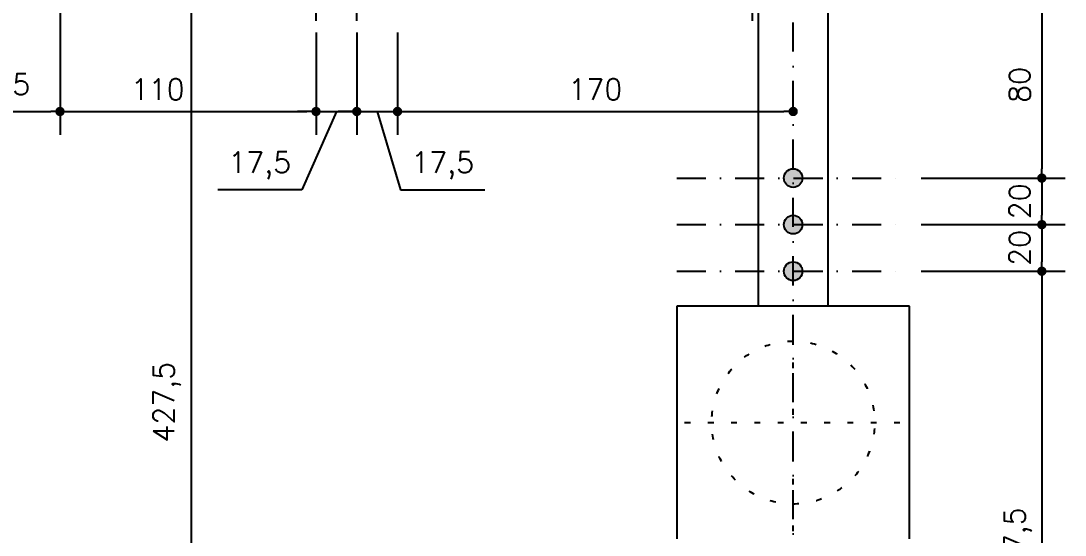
# Model space of a CAD drawing. Extents: x 26375 to 47400, y -1187 to 1911.
# Drawn here: x 29975.6 to 30424.2, y 259.7 to 480.6 of the extents above; entities that cross this region are included whole.
import ezdxf

# ---------------------------------------------------------------- set-up
doc = ezdxf.new("R2010")
doc.units = 0
doc.header["$LTSCALE"] = 25
doc.linetypes.add('DASHDOT', pattern=[1, 0.5, -0.25, 0, -0.25])
doc.linetypes.add('ESTILO_TQS_0002', pattern=[0.4, 0.1, -0.3])
for name, color, linetype in [('COTA', 1, 'Continuous'), ('EIXO_AUXILIAR', 1, 'DASHDOT'), ('FERRO', 4, 'Continuous'), ('H7', 1, 'Continuous'), ('PROJ', 252, 'Continuous')]:
    doc.layers.add(name, color=color, linetype=linetype)
doc.styles.add('COTA', font='romans.shx')
doc.dimstyles.new('forma', dxfattribs={"dimtxt": 1.8, "dimasz": 0.8, "dimexe": 2, "dimexo": 1, "dimgap": 1, "dimtad": 1, "dimdec": 1, "dimzin": 9, "dimtxsty": 'COTA', "dimblk1": 'DOT', "dimblk2": 'DOT', "dimsah": 1, "dimcen": 0, "dimdle": 1, "dimclrd": 256, "dimclre": 256, "dimclrt": 2, "dimadec": 0, "dimazin": 0, "dimtfac": 1, "dimtdec": 0, "dimtmove": 0, "dimatfit": 3, "dimfxl": 1, "dimtolj": 1, "dimtzin": 0, "dimarcsym": 0})

# ---------------------------------------------------------------- blocks, each defined once
blk = doc.blocks.new('GR-1409')
at = {"layer": 'H7'}
blk.add_hatch(color=256, dxfattribs=at).paths.add_polyline_path([(-4, 0, 1), (4, 0, 1)])
at = {"layer": 'FERRO', "linetype": 'Continuous'}
blk.add_circle((0, 0), 4, dxfattribs=at)
blk = doc.blocks.new('PROJ-FUND')
at = {"layer": 'PROJ'}
for p, q in [((30292.38232900731, 487.5772621536203), (30292.38232900731, 358.0772621536203)), ((30322.38232900731, 358.0772621536203), (30322.38232900731, 487.5772621536203))]:
    blk.add_line(p, q, dxfattribs=at)
at = {"layer": 'PROJ', "linetype": 'Continuous'}
for p, q in [((30357.38232900731, 358.0772621536203), (30257.38232900731, 358.0772621536203)), ((30257.38232900731, 358.0772621536203), (30257.38232900731, 258.0772621536203)), ((30357.38232900731, 258.0772621536203), (30357.38232900731, 358.0772621536203))]:
    blk.add_line(p, q, dxfattribs=at)
at = {"layer": 'PROJ', "linetype": 'ESTILO_TQS_0002'}
for p, q in [((30307.38232900731, 261.4222621536203), (30307.38232900731, 354.7322621536202)), ((30260.72732900731, 308.0772621536203), (30354.03732900731, 308.0772621536203))]:
    blk.add_line(p, q, dxfattribs=at)
blk.add_ellipse((30307.38232900731, 308.0772621536203), major_axis=(24.74873734152927, 24.74873734152927), ratio=0.9999999999999912, start_param=5.497787143782134, end_param=11.78097245096172, dxfattribs=at)
blk = doc.blocks.new('_Dot')
at = {"color": 0, "linetype": 'ByBlock', "lineweight": -2}
blk.add_line((-0.5, 0), (-1, 0), dxfattribs=at)
at = {"color": 0, "linetype": 'ByBlock', "const_width": 0.5}
blk.add_lwpolyline([(-0.25, 0, 1), (0.25, 0, 1)], format="xyb", close=True, dxfattribs=at)
blk = doc.blocks.new('*D936')
at = {"layer": 'COTA', "lineweight": -2, "transparency": 16777216}
for p, q in [((29939.88232900358, 495.5772621377882), (29939.88232900358, 431.6655467054848)), ((29992.38232910913, 495.5772621377882), (29992.38232910913, 431.6655467054848)), ((29943.88232900358, 441.6655467054848), (29988.38232910913, 441.6655467054848))]:
    blk.add_line(p, q, dxfattribs=at)
at = {"layer": 'Defpoints', "color": 0, "transparency": 16777216}
for p in [(29939.88232900358, 500.5772621377882), (29992.38232910913, 500.5772621377882), (29992.38232910913, 441.6655467054848)]:
    blk.add_point(p, dxfattribs=at)
at = {"layer": 'COTA', "lineweight": -2, "transparency": 16777216, "xscale": 4, "yscale": 4, "zscale": 4, "rotation": 180}
blk.add_blockref('_Dot', (29939.88232900358, 441.6655467054848), dxfattribs=at)
at = {"layer": 'COTA', "lineweight": -2, "transparency": 16777216, "xscale": 4, "yscale": 4, "zscale": 4}
blk.add_blockref('_Dot', (29992.38232910913, 441.6655467054848), dxfattribs=at)
at = {"layer": 'COTA', "color": 2, "transparency": 16777216, "insert": (29966.13232905635, 452.0226895626276), "char_height": 9, "attachment_point": 5, "style": 'COTA'}
blk.add_mtext('\\A1;52,5 ', dxfattribs=at)
blk = doc.blocks.new('*D937')
at = {"layer": 'COTA', "lineweight": -2, "transparency": 16777216}
for p, q in [((29992.38232910913, 495.5772621377882), (29992.38232910913, 431.6655467054848)), ((30102.38232900059, 475.5773633461862), (30102.38232900059, 431.6655467054848)), ((29996.38232910913, 441.6655467054848), (30098.38232900059, 441.6655467054848))]:
    blk.add_line(p, q, dxfattribs=at)
at = {"layer": 'Defpoints', "color": 0, "transparency": 16777216}
for p in [(29992.38232910913, 500.5772621377882), (30102.38232900059, 480.5773633461862), (30102.38232900059, 441.6655467054848)]:
    blk.add_point(p, dxfattribs=at)
at = {"layer": 'COTA', "lineweight": -2, "transparency": 16777216, "xscale": 4, "yscale": 4, "zscale": 4, "rotation": 180}
blk.add_blockref('_Dot', (29992.38232910913, 441.6655467054848), dxfattribs=at)
at = {"layer": 'COTA', "lineweight": -2, "transparency": 16777216, "xscale": 4, "yscale": 4, "zscale": 4}
blk.add_blockref('_Dot', (30102.38232900059, 441.6655467054848), dxfattribs=at)
at = {"layer": 'COTA', "color": 2, "transparency": 16777216, "insert": (30034.37718346078, 451.1655467054848), "char_height": 9, "attachment_point": 5, "style": 'COTA'}
blk.add_mtext('\\A1;110 ', dxfattribs=at)
blk = doc.blocks.new('*D938')
at = {"layer": 'COTA', "lineweight": -2, "transparency": 16777216}
for p, q in [((30102.38232900059, 475.5773633461862), (30102.38232900059, 431.6655467054848)), ((30119.88232900031, 475.5773633461862), (30119.88232900031, 431.6655467054848)), ((30098.38232900059, 441.6655467054848), (30094.38232900059, 441.6655467054848)), ((30111.13232900044, 441.6655467054848), (30096.27199747572, 408.0941181340564)), ((30102.38232900059, 441.6655467054848), (30119.88232900031, 441.6655467054848)), ((30102.38232900059, 441.6655467054848), (30119.88232900031, 441.6655467054848)), ((30123.88232900031, 441.6655467054848), (30127.88232900031, 441.6655467054848)), ((30096.27199747572, 408.0941181340564), (30060.12914033286, 408.0941181340564))]:
    blk.add_line(p, q, dxfattribs=at)
at = {"layer": 'Defpoints', "color": 0, "transparency": 16777216}
for p in [(30102.38232900059, 480.5773633461862), (30119.88232900031, 480.5773633461862), (30119.88232900031, 441.6655467054848)]:
    blk.add_point(p, dxfattribs=at)
at = {"layer": 'COTA', "lineweight": -2, "transparency": 16777216, "xscale": 4, "yscale": 4, "zscale": 4}
blk.add_blockref('_Dot', (30102.38232900059, 441.6655467054848), dxfattribs=at)
at = {"layer": 'COTA', "lineweight": -2, "transparency": 16777216, "xscale": 4, "yscale": 4, "zscale": 4, "rotation": 180}
blk.add_blockref('_Dot', (30119.88232900031, 441.6655467054848), dxfattribs=at)
at = {"layer": 'COTA', "color": 2, "transparency": 16777216, "insert": (30078.20056890429, 418.4512609911992), "char_height": 9, "attachment_point": 5, "style": 'COTA'}
blk.add_mtext('\\A1;17,5 ', dxfattribs=at)
blk = doc.blocks.new('*D939')
at = {"layer": 'COTA', "lineweight": -2, "transparency": 16777216}
for p, q in [((30119.88232900031, 475.5773633461862), (30119.88232900031, 431.6655467054848)), ((30137.38241839829, 475.5773869823861), (30137.38241839829, 431.6655467054848)), ((30115.88232900031, 441.6655467054848), (30111.88232900031, 441.6655467054848)), ((30119.88232900031, 441.6655467054848), (30137.38241839829, 441.6655467054848)), ((30119.88232900031, 441.6655467054848), (30137.38241839829, 441.6655467054848)), ((30128.6323736993, 441.6655467054848), (30138.70380227073, 408.0941181340562)), ((30141.38241839829, 441.6655467054848), (30145.38241839829, 441.6655467054848)), ((30138.70380227073, 408.0941181340562), (30174.84665941359, 408.0941181340562))]:
    blk.add_line(p, q, dxfattribs=at)
at = {"layer": 'Defpoints', "color": 0, "transparency": 16777216}
for p in [(30119.88232900031, 480.5773633461862), (30137.38241839829, 480.5773869823861), (30137.38241839829, 441.6655467054848)]:
    blk.add_point(p, dxfattribs=at)
at = {"layer": 'COTA', "lineweight": -2, "transparency": 16777216, "xscale": 4, "yscale": 4, "zscale": 4}
blk.add_blockref('_Dot', (30119.88232900031, 441.6655467054848), dxfattribs=at)
at = {"layer": 'COTA', "lineweight": -2, "transparency": 16777216, "xscale": 4, "yscale": 4, "zscale": 4, "rotation": 180}
blk.add_blockref('_Dot', (30137.38241839829, 441.6655467054848), dxfattribs=at)
at = {"layer": 'COTA', "color": 2, "transparency": 16777216, "insert": (30156.77523084215, 418.451260991199), "char_height": 9, "attachment_point": 5, "style": 'COTA'}
blk.add_mtext('\\A1;17,5 ', dxfattribs=at)
blk = doc.blocks.new('*D940')
at = {"layer": 'COTA', "lineweight": -2, "transparency": 16777216}
for p, q in [((30137.38241839829, 475.5773869823861), (30137.38241839829, 431.6655467054848)), ((30307.38225745218, 442.9808530605636), (30307.38225745218, 451.6655467054848)), ((30141.38241839829, 441.6655467054848), (30303.38225745218, 441.6655467054848))]:
    blk.add_line(p, q, dxfattribs=at)
at = {"layer": 'Defpoints', "color": 0, "transparency": 16777216}
for p in [(30137.38241839829, 480.5773869823861), (30307.38225745218, 441.6655467054848), (30307.38225745218, 437.9808530605636)]:
    blk.add_point(p, dxfattribs=at)
at = {"layer": 'COTA', "lineweight": -2, "transparency": 16777216, "xscale": 4, "yscale": 4, "zscale": 4, "rotation": 180}
blk.add_blockref('_Dot', (30137.38241839829, 441.6655467054848), dxfattribs=at)
at = {"layer": 'COTA', "lineweight": -2, "transparency": 16777216, "xscale": 4, "yscale": 4, "zscale": 4}
blk.add_blockref('_Dot', (30307.38225745218, 441.6655467054848), dxfattribs=at)
at = {"layer": 'COTA', "color": 2, "transparency": 16777216, "insert": (30222.38233792524, 451.1655467054848), "char_height": 9, "attachment_point": 5, "style": 'COTA'}
blk.add_mtext('\\A1;170 ', dxfattribs=at)
blk = doc.blocks.new('*D995')
at = {"layer": 'COTA', "lineweight": -2, "transparency": 16777216}
for p, q in [((30362.38232899121, 493.0771553500783), (30424.22926786303, 493.0771553500783)), ((30414.22926786303, 489.0771553500783), (30414.22926786303, 417.0771553500783)), ((30362.38232899121, 413.0771553500783), (30424.22926786303, 413.0771553500783))]:
    blk.add_line(p, q, dxfattribs=at)
at = {"layer": 'Defpoints', "color": 0, "transparency": 16777216}
for p in [(30357.38232899121, 493.0771553500783), (30357.38232899121, 413.0771553500783), (30414.22926786303, 413.0771553500783)]:
    blk.add_point(p, dxfattribs=at)
at = {"layer": 'COTA', "lineweight": -2, "transparency": 16777216, "xscale": 4, "yscale": 4, "zscale": 4}
for p, rotation in [((30414.22926786303, 493.0771553500783), 90), ((30414.22926786303, 413.0771553500783), 270)]:
    blk.add_blockref('_Dot', p, dxfattribs=dict(at, rotation=rotation))
at = {"layer": 'COTA', "color": 2, "transparency": 16777216, "insert": (30404.72926786303, 453.0771553500696), "char_height": 9, "attachment_point": 5, "rotation": 90, "style": 'COTA'}
blk.add_mtext('\\A1;80 ', dxfattribs=at)
blk = doc.blocks.new('*D996')
at = {"layer": 'COTA', "lineweight": -2, "transparency": 16777216}
for p, q in [((30362.38232899121, 413.0771553500783), (30424.22926786308, 413.0771553500783)), ((30414.22926786308, 409.0771553500783), (30414.22926786308, 397.0771553510097)), ((30362.38232899121, 393.0771553510097), (30424.22926786308, 393.0771553510097))]:
    blk.add_line(p, q, dxfattribs=at)
at = {"layer": 'Defpoints', "color": 0, "transparency": 16777216}
for p in [(30357.38232899121, 413.0771553500783), (30357.38232899121, 393.0771553510097), (30414.22926786308, 393.0771553510097)]:
    blk.add_point(p, dxfattribs=at)
at = {"layer": 'COTA', "lineweight": -2, "transparency": 16777216, "xscale": 4, "yscale": 4, "zscale": 4}
for p, rotation in [((30414.22926786308, 413.0771553500783), 90), ((30414.22926786308, 393.0771553510097), 270)]:
    blk.add_blockref('_Dot', p, dxfattribs=dict(at, rotation=rotation))
at = {"layer": 'COTA', "color": 2, "transparency": 16777216, "insert": (30404.72926786306, 403.077155350544), "char_height": 9, "attachment_point": 5, "rotation": 90, "style": 'COTA'}
blk.add_mtext('\\A1;20 ', dxfattribs=at)
blk = doc.blocks.new('*D997')
at = {"layer": 'COTA', "lineweight": -2, "transparency": 16777216}
for p, q in [((30362.38232899121, 393.0771553510097), (30424.22926786311, 393.0771553510097)), ((30414.22926786311, 389.0771553510097), (30414.22926786311, 377.0771553500782)), ((30362.38232899121, 373.0771553500782), (30424.22926786311, 373.0771553500782))]:
    blk.add_line(p, q, dxfattribs=at)
at = {"layer": 'Defpoints', "color": 0, "transparency": 16777216}
for p in [(30357.38232899121, 393.0771553510097), (30357.38232899121, 373.0771553500782), (30414.22926786311, 373.0771553500782)]:
    blk.add_point(p, dxfattribs=at)
at = {"layer": 'COTA', "lineweight": -2, "transparency": 16777216, "xscale": 4, "yscale": 4, "zscale": 4}
for p, rotation in [((30414.22926786311, 393.0771553510097), 90), ((30414.22926786311, 373.0771553500782), 270)]:
    blk.add_blockref('_Dot', p, dxfattribs=dict(at, rotation=rotation))
at = {"layer": 'COTA', "color": 2, "transparency": 16777216, "insert": (30404.72926786309, 383.0771553505439), "char_height": 9, "attachment_point": 5, "rotation": 90, "style": 'COTA'}
blk.add_mtext('\\A1;20 ', dxfattribs=at)
blk = doc.blocks.new('*D998')
at = {"layer": 'COTA', "lineweight": -2, "transparency": 16777216}
for p, q in [((30362.38232899121, 373.0771553500782), (30424.22926786312, 373.0771553500782)), ((30414.22926786312, 369.0771553500782), (30414.22926786312, 139.5771553501891)), ((30362.38232899329, 135.5771553501891), (30424.22926786312, 135.5771553501891))]:
    blk.add_line(p, q, dxfattribs=at)
at = {"layer": 'Defpoints', "color": 0, "transparency": 16777216}
for p in [(30357.38232899121, 373.0771553500782), (30357.38232899329, 135.5771553501891), (30414.22926786312, 135.5771553501891)]:
    blk.add_point(p, dxfattribs=at)
at = {"layer": 'COTA', "lineweight": -2, "transparency": 16777216, "xscale": 4, "yscale": 4, "zscale": 4}
for p, rotation in [((30414.22926786312, 373.0771553500782), 90), ((30414.22926786312, 135.5771553501891), 270)]:
    blk.add_blockref('_Dot', p, dxfattribs=dict(at, rotation=rotation))
at = {"layer": 'COTA', "color": 2, "transparency": 16777216, "insert": (30403.87212500597, 254.327155350125), "char_height": 9, "attachment_point": 5, "rotation": 90, "style": 'COTA'}
blk.add_mtext('\\A1;237,5 ', dxfattribs=at)
blk = doc.blocks.new('*D1106')
at = {"layer": 'COTA', "lineweight": -2, "transparency": 16777216}
for p, q in [((30047.38232910587, 530.5772621377885), (30038.69764685262, 530.5772621377885)), ((30048.69764685262, 526.5772621377885), (30048.69764685262, 107.0771555416632)), ((29974.88232900923, 103.0771555416632), (30058.69764685262, 103.0771555416632))]:
    blk.add_line(p, q, dxfattribs=at)
at = {"layer": 'Defpoints', "color": 0, "transparency": 16777216}
for p in [(30052.38232910587, 530.5772621377885), (29969.88232900923, 103.0771555416632), (30048.69764685262, 103.0771555416632)]:
    blk.add_point(p, dxfattribs=at)
at = {"layer": 'COTA', "lineweight": -2, "transparency": 16777216, "xscale": 4, "yscale": 4, "zscale": 4}
for p, rotation in [((30048.69764685262, 530.5772621377885), 90), ((30048.69764685262, 103.0771555416632), 270)]:
    blk.add_blockref('_Dot', p, dxfattribs=dict(at, rotation=rotation))
at = {"layer": 'COTA', "color": 2, "transparency": 16777216, "insert": (30038.34050399547, 316.8272088397173), "char_height": 9, "attachment_point": 5, "rotation": 90, "style": 'COTA'}
blk.add_mtext('\\A1;427,5 ', dxfattribs=at)

msp = doc.modelspace()

# ---------------------------------------------------------------- linework, layer by layer
at = {"layer": 'EIXO_AUXILIAR', "color": 2}
for p, q in [((30307.38222025641, 15.57726673959428), (30307.38232900731, 1250.577057725691)), ((30102.38232900059, 480.5773633461862), (30102.38232899614, 785.5772620502203)), ((30119.88232900031, 480.5773633461862), (30119.88232900031, 785.5772621640981)), ((30289.88232900733, 480.5773454161834), (30289.88232900733, 580.5773454161834)), ((30257.38232897335, 413.0773689515754), (30357.3823289912, 413.0771553500781)), ((30257.38232897335, 393.0773689525067), (30357.3823289912, 393.0771553510094)), ((30257.38232897335, 373.0773689515754), (30357.3823289912, 373.0771553500781))]:
    msp.add_line(p, q, dxfattribs=at)

# ---------------------------------------------------------------- block references
at = {"rotation": 90}
for p in [(30307.38232899823, 413.0772621508268), (30307.38232899823, 393.0772621517581), (30307.38232899823, 373.0772621508268)]:
    msp.add_blockref('GR-1409', p, dxfattribs=at)
at = {"layer": 'COTA'}
msp.add_blockref('PROJ-FUND', (0, 0), dxfattribs=at)

# ---------------------------------------------------------------- dimensions: what is measured, and where the dimension line sits
for base, p1, p2, picture, middle in [((30048.69764685262, 103.0771555416632), (30052.38232910585, 530.5772621377882), (29969.88232900922, 103.0771555416632), '*D1106', (30038.34050399547, 316.8272088397173)), ((30414.22926786303, 413.0771553500783), (30357.3823289912, 493.0771553500781), (30357.3823289912, 413.0771553500781), '*D995', (30404.72926786303, 453.0771553500696)), ((30414.22926786312, 135.5771553501891), (30357.3823289912, 373.0771553500781), (30357.38232899327, 135.5771553501891), '*D998', (30403.87212500597, 254.327155350125))]:
    dim = msp.add_linear_dim(base=base, p1=p1, p2=p2, angle=90, dimstyle='forma', override={"dimscale": 5, "dimpost": ' ', "dimtmove": 1}, dxfattribs=at)
    dim.commit()
    dim.dimension.update_dxf_attribs({"geometry": picture, "text_midpoint": middle})
for base, p1, p2, picture, middle in [((29992.38232910913, 441.6655467054848), (29939.88232900358, 500.5772621377882), (29992.38232910913, 500.5772621377882), '*D936', (29966.13232905635, 452.0226895626276)), ((30137.38241839829, 441.6655467054848), (30119.88232900031, 480.5773633461862), (30137.38241839829, 480.5773869823861), '*D939', (30143.70380227073, 418.451260991199)), ((30307.38225745218, 441.6655467054848), (30137.38241839829, 480.5773869823861), (30307.38225745218, 437.9808530605636), '*D940', (30222.38233792524, 451.1655467054848))]:
    dim = msp.add_linear_dim(base=base, p1=p1, p2=p2, dimstyle='forma', override={"dimscale": 5, "dimpost": ' ', "dimtmove": 1}, dxfattribs=at)
    dim.commit()
    dim.dimension.update_dxf_attribs({"geometry": picture, "text_midpoint": middle})
for base, p1, p2, picture, middle in [((30102.38232900059, 441.6655467054848), (29992.38232910913, 500.5772621377882), (30102.38232900059, 480.5773633461862), '*D937', (30034.37718346078, 441.6655467054848)), ((30119.88232900031, 441.6655467054848), (30102.38232900059, 480.5773633461862), (30119.88232900031, 480.5773633461862), '*D938', (30091.27199747572, 408.0941181340564))]:
    dim = msp.add_linear_dim(base=base, p1=p1, p2=p2, dimstyle='forma', override={"dimscale": 5, "dimpost": ' ', "dimtmove": 1}, dxfattribs=at)
    dim.commit()
    dim.dimension.update_dxf_attribs({"geometry": picture, "text_midpoint": middle, "dimtype": 160})
for base, p1, p2, picture, middle in [((30414.22926786308, 393.0771553510097), (30357.3823289912, 413.0771553500781), (30357.3823289912, 393.0771553510094), '*D996', (30414.22926786306, 403.077155350544)), ((30414.22926786311, 373.0771553500782), (30357.3823289912, 393.0771553510094), (30357.3823289912, 373.0771553500781), '*D997', (30414.22926786309, 383.0771553505439))]:
    dim = msp.add_linear_dim(base=base, p1=p1, p2=p2, angle=90, dimstyle='forma', override={"dimscale": 5, "dimpost": ' ', "dimtmove": 1}, dxfattribs=at)
    dim.commit()
    dim.dimension.update_dxf_attribs({"geometry": picture, "text_midpoint": middle, "dimtype": 160})

doc.saveas('drawing.dxf')
